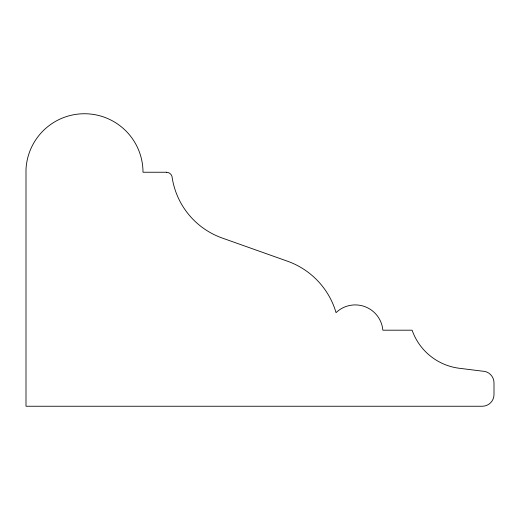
<?xml version="1.0" encoding="UTF-8"?>
<svg xmlns="http://www.w3.org/2000/svg" width="520" height="520" viewBox="0 0 520 520"><rect width="100%" height="100%" fill="white"/><g stroke="black" fill="none" stroke-linecap="round" stroke-linejoin="round"><path stroke-width="0.78" d="M166.4 172.244L143 172.244A58.539 58.539 0 0 0 85.924 113.757A58.539 58.539 0 0 0 26 169.319L26 406.244L482.3 406.244A11.7 11.7 0 0 0 494 394.543L494 382.844A11.7 11.7 0 0 0 482.3 371.144L458.9 368.219A57.57 57.57 0 0 1 412.1 330.194L382.85 330.194A27.703 27.703 0 0 0 336.05 312.644A77.701 77.701 0 0 0 287.463 261.196L222.203 238.03A76.538 76.538 0 0 1 172.25 178.094A5.85 5.85 0 0 0 166.4 172.244"/></g></svg>
